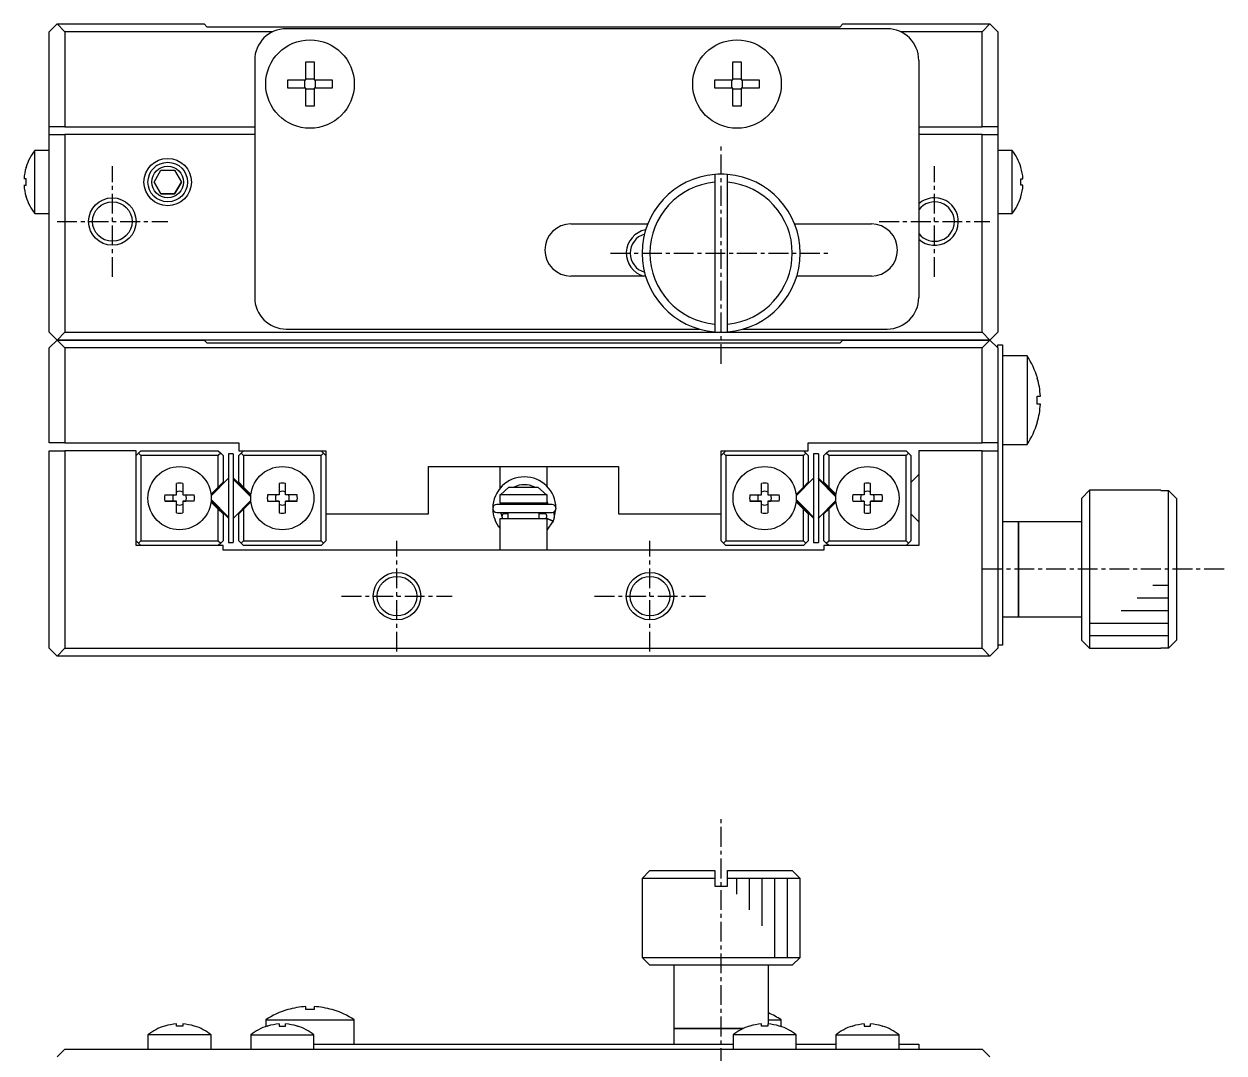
# Model space of a CAD drawing. Extents: x 10 to 370, y 10 to 224.
# Drawn here: x 149.6 to 225.4, y 158.9 to 224 of the extents above; entities that cross this region are included whole.
import ezdxf

# ---------------------------------------------------------------- set-up
doc = ezdxf.new("R2010")
doc.units = 0
doc.linetypes.add('CENTER', pattern=[2, 1.25, -0.25, 0.25, -0.25])
doc.layers.get('0').update_dxf_attribs({"linetype": 'CONTINUOUS'})
doc.layers.add('CENTER', color=1, linetype='CENTER')

msp = doc.modelspace()

# ---------------------------------------------------------------- linework, layer by layer
at = {"color": 7, "linetype": 'CONTINUOUS'}
for p, q in [((151.143738, 223.5), (151.643738, 224)), ((151.643738, 224), (152.143738, 223.5)), ((151.643738, 224), (160.943738, 224)), ((161.143738, 223.8), (160.943738, 224)), ((201.343738, 224), (201.143738, 223.8)), ((201.343738, 224), (210.643738, 224)), ((210.143738, 223.5), (210.643738, 224)), ((210.643738, 224), (211.143738, 223.5)), ((151.143738, 217.5), (151.143738, 223.5)), ((152.143738, 223.5), (152.143738, 217.5)), ((165.271958, 223.5), (152.143738, 223.5)), ((201.143738, 223.8), (161.143738, 223.8)), ((204.143738, 223.7), (166.143738, 223.7)), ((210.143738, 223.5), (205.015518, 223.5)), ((210.143738, 217.5), (210.143738, 223.5)), ((211.143738, 223.5), (211.143738, 217.5)), ((164.143738, 221.7), (164.143738, 206.7)), ((167.383738, 221.599139), (167.903738, 221.599139)), ((167.383738, 220.46), (167.383738, 221.599139)), ((167.903738, 221.599139), (167.903738, 220.46)), ((194.383738, 221.599139), (194.903738, 221.599139)), ((194.383738, 220.46), (194.383738, 221.599139)), ((194.903738, 221.599139), (194.903738, 220.46)), ((206.143738, 221.7), (206.143738, 206.7)), ((166.244599, 219.94), (166.244599, 220.46)), ((166.244599, 220.46), (167.383738, 220.46)), ((167.314296, 219.94), (167.314296, 220.46)), ((167.383738, 220.529442), (167.903738, 220.529442)), ((167.903738, 220.46), (169.042877, 220.46)), ((167.97318, 220.46), (167.97318, 219.94)), ((169.042877, 220.46), (169.042877, 219.94)), ((193.244599, 220.46), (194.383738, 220.46)), ((193.244599, 219.94), (193.244599, 220.46)), ((194.314296, 219.94), (194.314296, 220.46)), ((194.383738, 220.529442), (194.903738, 220.529442)), ((194.903738, 220.46), (196.042877, 220.46)), ((194.97318, 220.46), (194.97318, 219.94)), ((196.042877, 220.46), (196.042877, 219.94)), ((167.383738, 219.94), (166.244599, 219.94)), ((167.383738, 218.800861), (167.383738, 219.94)), ((167.903738, 219.870558), (167.383738, 219.870558)), ((167.903738, 219.94), (167.903738, 218.800861)), ((169.042877, 219.94), (167.903738, 219.94)), ((194.383738, 219.94), (193.244599, 219.94)), ((194.383738, 218.800861), (194.383738, 219.94)), ((194.903738, 219.870558), (194.383738, 219.870558)), ((194.903738, 219.94), (194.903738, 218.800861)), ((196.042877, 219.94), (194.903738, 219.94)), ((167.903738, 218.800861), (167.383738, 218.800861)), ((194.903738, 218.800861), (194.383738, 218.800861)), ((152.143738, 217.5), (151.143738, 217.5)), ((151.143738, 217), (151.143738, 217.5)), ((152.143738, 217.5), (164.143738, 217.5)), ((206.143738, 217.5), (210.143738, 217.5)), ((211.143738, 217.5), (210.143738, 217.5)), ((211.143738, 217.5), (211.143738, 217)), ((151.143738, 204.5), (151.143738, 217)), ((151.143738, 217), (152.143738, 217)), ((152.143738, 217), (152.143738, 204.5)), ((164.143738, 217), (152.143738, 217)), ((210.143738, 217), (206.143738, 217)), ((210.143738, 204.5), (210.143738, 217)), ((210.143738, 217), (211.143738, 217)), ((211.143738, 217), (211.143738, 204.5)), ((150.245739, 212), (150.245739, 216)), ((151.143738, 216), (150.245739, 216)), ((212.041737, 216), (211.143738, 216)), ((212.041737, 212), (212.041737, 216)), ((149.688005, 214.928709), (149.688005, 214.95)), ((212.59947, 214.928709), (212.59947, 214.95)), ((149.688005, 214.2), (149.556262, 214.2)), ((149.688005, 213.8), (149.688005, 214.2)), ((157.777712, 214), (158.210725, 214.75)), ((158.210725, 214.75), (159.07675, 214.75)), ((159.07675, 214.75), (159.509763, 214)), ((193.243738, 214.483974), (193.243738, 213.982187)), ((194.043738, 213.982187), (194.043738, 214.483974)), ((212.59947, 214.2), (212.731213, 214.2)), ((212.59947, 213.8), (212.59947, 214.2)), ((149.556262, 213.8), (149.688005, 213.8)), ((158.210725, 213.25), (157.777712, 214)), ((157.777712, 214), (158.210725, 213.25)), ((159.07675, 213.25), (158.210725, 213.25)), ((158.210725, 213.25), (159.07675, 213.25)), ((159.509763, 214), (159.07675, 213.25)), ((159.07675, 213.25), (159.509763, 214)), ((193.243738, 213.982187), (193.243738, 205.017813)), ((194.043738, 205.017813), (194.043738, 213.982187)), ((212.731213, 213.8), (212.59947, 213.8)), ((149.688005, 213.05), (149.688005, 213.071291)), ((212.59947, 213.05), (212.59947, 213.071291)), ((150.245739, 212), (151.143738, 212)), ((211.143738, 212), (212.041737, 212)), ((184.143738, 211.35), (188.998579, 211.35)), ((198.288897, 211.35), (203.143738, 211.35)), ((188.858605, 208.05), (184.143738, 208.05)), ((203.143738, 208.05), (198.428871, 208.05)), ((193.243738, 205.017813), (193.243738, 204.516026)), ((194.043738, 204.516026), (194.043738, 205.017813)), ((151.143738, 204.5), (151.643738, 204)), ((151.643738, 204), (152.143738, 204.5)), ((152.143738, 204.5), (193.643738, 204.5)), ((166.143738, 204.7), (192.243738, 204.7)), ((193.643738, 204.5), (210.143738, 204.5)), ((195.043738, 204.7), (204.143738, 204.7)), ((210.143738, 204.5), (210.643738, 204)), ((210.643738, 204), (211.143738, 204.5)), ((151.143738, 203.5), (151.643738, 204)), ((151.143738, 197.5), (151.143738, 203.5)), ((151.643738, 204), (152.143738, 203.5)), ((151.643738, 204), (160.943738, 204)), ((160.943738, 204), (151.643738, 204)), ((152.143738, 203.5), (152.143738, 197.5)), ((210.143738, 203.5), (152.143738, 203.5)), ((161.143738, 203.8), (160.943738, 204)), ((201.343738, 204), (160.943738, 204)), ((201.143738, 203.8), (161.143738, 203.8)), ((201.343738, 204), (201.143738, 203.8)), ((201.343738, 204), (210.643738, 204)), ((210.643738, 204), (201.343738, 204)), ((210.143738, 203.5), (210.643738, 204)), ((210.143738, 197.5), (210.143738, 203.5)), ((210.643738, 204), (211.143738, 203.5)), ((211.143738, 203.5), (211.143738, 203.7)), ((211.143738, 203.7), (211.443738, 203.7)), ((211.143738, 203.5), (211.143738, 197.5)), ((211.443738, 203.7), (211.443738, 201.7)), ((212.986201, 203), (211.443738, 203)), ((212.986201, 203), (212.986201, 200.2)), ((211.443738, 201.7), (211.443738, 186.7)), ((213.636942, 201.599139), (213.643111, 201.602148)), ((213.636942, 200.46), (213.830199, 200.46)), ((213.636942, 199.94), (213.636942, 200.46)), ((212.986201, 200.2), (212.986201, 197.4)), ((213.830199, 199.94), (213.636942, 199.94)), ((213.643111, 198.797852), (213.636942, 198.800861)), ((152.143738, 197.5), (151.143738, 197.5)), ((152.143738, 197.5), (163.143738, 197.5)), ((163.143738, 197.5), (163.143738, 197)), ((199.143738, 197), (199.143738, 197.5)), ((199.143738, 197.5), (210.143738, 197.5)), ((211.143738, 197.5), (210.143738, 197.5)), ((211.143738, 197.5), (211.143738, 197)), ((211.443738, 197.4), (212.986201, 197.4)), ((151.143738, 197), (152.143738, 197)), ((151.143738, 184.5), (151.143738, 197)), ((152.143738, 197), (152.143738, 184.5)), ((156.643738, 197), (152.143738, 197)), ((156.643738, 191), (156.643738, 197)), ((156.793738, 196.85), (156.643738, 196.7)), ((156.793738, 196.85), (156.943738, 197)), ((156.943738, 196.7), (156.793738, 196.85)), ((156.943738, 197), (161.843738, 197)), ((156.943738, 196.7), (156.943738, 191.3)), ((161.843738, 196.7), (156.943738, 196.7)), ((161.843738, 197), (161.993738, 196.85)), ((161.993738, 196.85), (161.843738, 196.7)), ((161.843738, 194.702602), (161.843738, 196.7)), ((162.143738, 196.7), (161.993738, 196.85)), ((162.143738, 196.7), (162.143738, 195.002602)), ((162.793738, 196.8), (162.493738, 196.8)), ((162.493738, 196.8), (162.493738, 191.2)), ((162.793738, 196.8), (162.793738, 191.2)), ((163.143738, 197), (168.643738, 197)), ((163.293738, 196.85), (163.143738, 196.7)), ((163.143738, 195.002602), (163.143738, 196.7)), ((163.293738, 196.85), (163.443738, 197)), ((163.443738, 196.7), (163.293738, 196.85)), ((163.443738, 196.7), (163.443738, 194.702602)), ((168.343738, 196.7), (163.443738, 196.7)), ((168.343738, 197), (168.493738, 196.85)), ((168.493738, 196.85), (168.343738, 196.7)), ((168.343738, 191.3), (168.343738, 196.7)), ((168.643738, 196.7), (168.493738, 196.85)), ((168.643738, 197), (168.643738, 193)), ((193.643738, 197), (199.143738, 197)), ((193.643738, 193), (193.643738, 197)), ((193.793738, 196.85), (193.643738, 196.7)), ((193.793738, 196.85), (193.943738, 197)), ((193.943738, 196.7), (193.793738, 196.85)), ((198.843738, 196.7), (193.943738, 196.7)), ((193.943738, 196.7), (193.943738, 191.3)), ((198.843738, 197), (198.993738, 196.85)), ((198.993738, 196.85), (198.843738, 196.7)), ((198.843738, 194.702602), (198.843738, 196.7)), ((199.143738, 196.7), (198.993738, 196.85)), ((199.143738, 196.7), (199.143738, 195.002602)), ((199.493738, 196.8), (199.493738, 191.2)), ((199.793738, 196.8), (199.493738, 196.8)), ((199.793738, 196.8), (199.793738, 191.2)), ((200.293738, 196.85), (200.143738, 196.7)), ((200.143738, 195.002602), (200.143738, 196.7)), ((200.293738, 196.85), (200.443738, 197)), ((200.443738, 196.7), (200.293738, 196.85)), ((200.443738, 197), (205.343738, 197)), ((200.443738, 196.7), (200.443738, 194.702602)), ((205.343738, 196.7), (200.443738, 196.7)), ((205.343738, 197), (205.493738, 196.85)), ((205.493738, 196.85), (205.343738, 196.7)), ((205.343738, 191.3), (205.343738, 196.7)), ((205.643738, 196.7), (205.493738, 196.85)), ((205.643738, 196.7), (205.643738, 191.3)), ((206.143738, 197), (206.143738, 191)), ((210.143738, 197), (206.143738, 197)), ((210.143738, 184.5), (210.143738, 197)), ((210.143738, 197), (211.143738, 197)), ((211.143738, 197), (211.143738, 184.5)), ((175.143738, 196), (187.143738, 196)), ((175.143738, 193), (175.143738, 196)), ((179.643738, 196), (179.643738, 194.600079)), ((182.643738, 194.729618), (182.643738, 196)), ((187.143738, 196), (187.143738, 193)), ((162.466961, 195.237437), (161.406301, 194.176777)), ((162.793738, 195.193503), (163.315489, 194.671751)), ((163.881175, 194.176777), (162.820514, 195.237437)), ((199.466961, 195.237437), (198.406301, 194.176777)), ((199.793738, 195.193503), (200.881175, 194.106066)), ((200.881175, 194.176777), (199.820514, 195.237437)), ((205.893738, 195.25), (205.643738, 195)), ((206.143738, 195.5), (205.893738, 195.25)), ((159.193738, 194.2), (159.193738, 194.928709)), ((159.593738, 194.928709), (159.593738, 194.2)), ((161.379484, 194.238349), (161.843738, 194.702602)), ((161.843738, 194.702602), (162.143738, 195.002602)), ((163.143738, 195.002602), (163.443738, 194.702602)), ((163.315489, 194.671751), (163.881175, 194.106066)), ((163.443738, 194.702602), (163.907991, 194.238349)), ((165.693738, 194.928709), (165.693738, 194.2)), ((166.093738, 194.2), (166.093738, 194.928709)), ((179.698055, 194.2), (180.227223, 194.7)), ((180.227223, 194.7), (182.060253, 194.7)), ((182.060253, 194.7), (182.589421, 194.2)), ((196.193738, 194.2), (196.193738, 194.928709)), ((196.593738, 194.928709), (196.593738, 194.2)), ((198.379484, 194.238349), (198.843738, 194.702602)), ((198.843738, 194.702602), (199.143738, 195.002602)), ((200.143738, 195.002602), (200.443738, 194.702602)), ((200.443738, 194.702602), (200.907991, 194.238349)), ((202.693738, 194.928709), (202.693738, 194.2)), ((203.093738, 194.2), (203.093738, 194.928709)), ((216.943738, 194.5), (216.443738, 194)), ((216.943738, 194.5), (216.943738, 184.5)), ((221.443738, 194.5), (216.943738, 194.5)), ((221.443738, 194.5), (221.443738, 194.483974)), ((221.443738, 194.483974), (221.943738, 194.483974)), ((221.943738, 184.516026), (221.943738, 194.483974)), ((221.943738, 194.483974), (222.443738, 193.982187)), ((158.465029, 194.2), (159.193738, 194.2)), ((159.193738, 193.8), (158.465029, 193.8)), ((158.465029, 193.8), (159.007346, 193.8)), ((159.007346, 193.8), (159.193738, 193.8)), ((159.193738, 193.071291), (159.193738, 193.8)), ((159.593738, 194.2), (160.322447, 194.2)), ((159.593738, 193.8), (159.593738, 193.071291)), ((160.322447, 193.8), (159.593738, 193.8)), ((159.593738, 193.8), (159.78013, 193.8)), ((160.322447, 193.8), (159.78013, 193.8)), ((161.843738, 193.297398), (161.379484, 193.761651)), ((162.493738, 192.806497), (161.406301, 193.893934)), ((161.406301, 193.823223), (162.466961, 192.762563)), ((162.820514, 192.762563), (163.881175, 193.823223)), ((163.907991, 193.761651), (163.443738, 193.297398)), ((165.693738, 194.2), (164.965029, 194.2)), ((164.965029, 193.8), (165.693738, 193.8)), ((164.965029, 193.8), (165.507346, 193.8)), ((165.693738, 193.8), (165.507346, 193.8)), ((165.693738, 193.8), (165.693738, 193.071291)), ((166.822447, 194.2), (166.093738, 194.2)), ((166.093738, 193.071291), (166.093738, 193.8)), ((166.093738, 193.8), (166.822447, 193.8)), ((166.28013, 193.8), (166.093738, 193.8)), ((166.822447, 193.8), (166.28013, 193.8)), ((182.95072, 193.597626), (179.45072, 193.597626)), ((179.698055, 194.2), (179.643738, 194.2)), ((179.643738, 194.2), (179.643738, 193.7)), ((179.643738, 193.7), (182.643738, 193.7)), ((182.589421, 194.2), (179.698055, 194.2)), ((179.720895, 193.597641), (179.741843, 193.7001)), ((180.143738, 193.7), (180.143738, 193.597626)), ((180.143738, 193.7), (180.143738, 193.597626)), ((182.143738, 193.597626), (182.143738, 193.7)), ((182.143738, 193.597626), (182.143738, 193.7)), ((182.643738, 194.2), (182.589421, 194.2)), ((182.643738, 193.7), (182.643738, 194.2)), ((182.644132, 193.758859), (182.680791, 193.597654)), ((195.465029, 194.2), (196.193738, 194.2)), ((196.193738, 193.8), (195.465029, 193.8)), ((195.465029, 193.8), (196.007346, 193.8)), ((196.007346, 193.8), (196.193738, 193.8)), ((196.193738, 193.071291), (196.193738, 193.8)), ((196.593738, 194.2), (197.322447, 194.2)), ((196.593738, 193.8), (196.593738, 193.071291)), ((197.322447, 193.8), (196.593738, 193.8)), ((196.593738, 193.8), (196.78013, 193.8)), ((197.322447, 193.8), (196.78013, 193.8)), ((198.843738, 193.297398), (198.379484, 193.761651)), ((198.971986, 193.328249), (198.406301, 193.893934)), ((198.406301, 193.823223), (199.466961, 192.762563)), ((199.820514, 192.762563), (200.881175, 193.823223)), ((200.907991, 193.761651), (200.443738, 193.297398)), ((202.693738, 194.2), (201.965029, 194.2)), ((201.965029, 193.8), (202.693738, 193.8)), ((201.965029, 193.8), (202.507346, 193.8)), ((202.693738, 193.8), (202.507346, 193.8)), ((202.693738, 193.8), (202.693738, 193.071291)), ((203.822447, 194.2), (203.093738, 194.2)), ((203.093738, 193.071291), (203.093738, 193.8)), ((203.093738, 193.8), (203.822447, 193.8)), ((203.28013, 193.8), (203.093738, 193.8)), ((203.822447, 193.8), (203.28013, 193.8)), ((216.443738, 185), (216.443738, 194)), ((222.443738, 193.982187), (222.443738, 185.017813)), ((161.843738, 191.3), (161.843738, 193.297398)), ((162.143738, 192.997398), (161.843738, 193.297398)), ((162.143738, 192.997398), (162.143738, 191.3)), ((163.443738, 193.297398), (163.143738, 192.997398)), ((163.143738, 191.3), (163.143738, 192.997398)), ((163.443738, 193.297398), (163.443738, 191.3)), ((168.643738, 193), (168.643738, 191.3)), ((168.643738, 193), (175.143738, 193)), ((179.45072, 193.097626), (182.95072, 193.097626)), ((179.846846, 192.699891), (179.720624, 193.097617)), ((179.80246, 192.853809), (179.80288, 192.866237)), ((179.802682, 192.841379), (179.80246, 192.853809)), ((179.803544, 192.828981), (179.802682, 192.841379)), ((179.80288, 192.866237), (179.80394, 192.878628)), ((179.805043, 192.816649), (179.803544, 192.828981)), ((179.80394, 192.878628), (179.805637, 192.890948)), ((179.807173, 192.804418), (179.805043, 192.816649)), ((179.805637, 192.890948), (179.807965, 192.903163)), ((179.809928, 192.79232), (179.807173, 192.804418)), ((179.807965, 192.903163), (179.810918, 192.91524)), ((179.813297, 192.780389), (179.809928, 192.79232)), ((179.810918, 192.91524), (179.814486, 192.927145)), ((179.817269, 192.768654), (179.813297, 192.780389)), ((179.814486, 192.927145), (179.818656, 192.938847)), ((179.821991, 192.756774), (179.817269, 192.768654)), ((179.818656, 192.938847), (179.823417, 192.950314)), ((179.821816, 192.757136), (179.820533, 192.758597)), ((179.822316, 192.755237), (179.821816, 192.757136)), ((179.823417, 192.950314), (179.828753, 192.961517)), ((179.828753, 192.961517), (179.834647, 192.972428)), ((179.834647, 192.972428), (179.841081, 192.983017)), ((179.841081, 192.983017), (179.848037, 192.993261)), ((179.848037, 192.993261), (179.855493, 193.003134)), ((180.143738, 193), (179.852839, 193)), ((179.855493, 193.003134), (179.863428, 193.012612)), ((179.863428, 193.012612), (179.87182, 193.021674)), ((179.87182, 193.021674), (179.880645, 193.030301)), ((179.880645, 193.030301), (179.88988, 193.038471)), ((179.88988, 193.038471), (179.899499, 193.046169)), ((179.899499, 193.046169), (179.909479, 193.053378)), ((179.909479, 193.053378), (179.919792, 193.060083)), ((179.919792, 193.060083), (179.930413, 193.06627)), ((179.930413, 193.06627), (179.941316, 193.071927)), ((179.941316, 193.071927), (179.952473, 193.077044)), ((179.952473, 193.077044), (179.963859, 193.08161)), ((179.963859, 193.08161), (179.975447, 193.085616)), ((179.975447, 193.085616), (179.987208, 193.089056)), ((179.987208, 193.089056), (179.999116, 193.091923)), ((179.999116, 193.091923), (180.011143, 193.094212)), ((180.011143, 193.094212), (180.023261, 193.095919)), ((180.023261, 193.095919), (180.035444, 193.097041)), ((180.035444, 193.097041), (180.047664, 193.097576)), ((180.047664, 193.097576), (180.052567, 193.097626)), ((180.143738, 193.097626), (180.143738, 192.7)), ((180.143738, 193.097626), (180.143738, 193)), ((182.143738, 192.7), (182.143738, 193.097626)), ((182.143738, 193), (182.143738, 193.097626)), ((182.548607, 193), (182.143738, 193)), ((182.348873, 193.097626), (182.360456, 193.097357)), ((182.360456, 193.097357), (182.372653, 193.096501)), ((182.372653, 193.096501), (182.384794, 193.095061)), ((182.384794, 193.095061), (182.396851, 193.09304)), ((182.396851, 193.09304), (182.408796, 193.090441)), ((182.408796, 193.090441), (182.420603, 193.08727)), ((182.420603, 193.08727), (182.432244, 193.083533)), ((182.432244, 193.083533), (182.443693, 193.079238)), ((182.443693, 193.079238), (182.454924, 193.074394)), ((182.454924, 193.074394), (182.46591, 193.069009)), ((182.46591, 193.069009), (182.476625, 193.063096)), ((182.476625, 193.063096), (182.487044, 193.056665)), ((182.487044, 193.056665), (182.497142, 193.049729)), ((182.497142, 193.049729), (182.506893, 193.042304)), ((182.506893, 193.042304), (182.516273, 193.034403)), ((182.516273, 193.034403), (182.525259, 193.026044)), ((182.525259, 193.026044), (182.533827, 193.017245)), ((182.533827, 193.017245), (182.541954, 193.008024)), ((182.541954, 193.008024), (182.549618, 192.998402)), ((182.549618, 192.998402), (182.556798, 192.988401)), ((182.580441, 192.756263), (182.554855, 192.699894)), ((182.556798, 192.988401), (182.563473, 192.978043)), ((182.563473, 192.978043), (182.569625, 192.967352)), ((182.569625, 192.967352), (182.575234, 192.956354)), ((182.575234, 192.956354), (182.580283, 192.945075)), ((182.579765, 192.752312), (182.579124, 192.755237)), ((182.582173, 192.763403), (182.57945, 192.756774)), ((182.580283, 192.945075), (182.584757, 192.933545)), ((182.586429, 192.775079), (182.582173, 192.763403)), ((182.584757, 192.933545), (182.588642, 192.921791)), ((182.590081, 192.786962), (182.586429, 192.775079)), ((182.588642, 192.921791), (182.591923, 192.909843)), ((182.593119, 192.79902), (182.590081, 192.786962)), ((182.591923, 192.909843), (182.59459, 192.897734)), ((182.595532, 192.81122), (182.593119, 192.79902)), ((182.59459, 192.897734), (182.596634, 192.885495)), ((182.597313, 192.823529), (182.595532, 192.81122)), ((182.596634, 192.885495), (182.598047, 192.87316)), ((182.598457, 192.835911), (182.597313, 192.823529)), ((182.598047, 192.87316), (182.598824, 192.860761)), ((182.598961, 192.848334), (182.598457, 192.835911)), ((182.598824, 192.860761), (182.598961, 192.848334)), ((183.056136, 193.100289), (183.049564, 193.118057)), ((183.067666, 193.065096), (183.056136, 193.100289)), ((183.060683, 192.615626), (183.199207, 193.31812)), ((183.077423, 193.029381), (183.067666, 193.065096)), ((183.085386, 192.993232), (183.077423, 193.029381)), ((183.091534, 192.956736), (183.085386, 192.993232)), ((183.089793, 192.735517), (183.09469, 192.772203)), ((183.095853, 192.919984), (183.091534, 192.956736)), ((183.09469, 192.772203), (183.09775, 192.809083)), ((183.098332, 192.883064), (183.095853, 192.919984)), ((183.09775, 192.809083), (183.098964, 192.846067)), ((183.098964, 192.846067), (183.098332, 192.883064)), ((187.143738, 193), (193.643738, 193)), ((193.643738, 191.3), (193.643738, 193)), ((198.843738, 191.3), (198.843738, 193.297398)), ((199.143738, 192.997398), (198.843738, 193.297398)), ((199.493738, 192.806497), (198.971986, 193.328249)), ((199.143738, 192.997398), (199.143738, 191.3)), ((200.443738, 193.297398), (200.143738, 192.997398)), ((200.143738, 191.3), (200.143738, 192.997398)), ((200.443738, 193.297398), (200.443738, 191.3)), ((205.643738, 193), (205.893738, 192.75)), ((179.338659, 192.623069), (179.338986, 192.622063)), ((179.338986, 192.622063), (179.339334, 192.620999)), ((179.339334, 192.620999), (179.339828, 192.619497)), ((179.339828, 192.619497), (179.340162, 192.618487)), ((179.340162, 192.618487), (179.340639, 192.617055)), ((179.340639, 192.617055), (179.34124, 192.615263)), ((179.34124, 192.615263), (179.342136, 192.612619)), ((179.342136, 192.612619), (179.343044, 192.609971)), ((179.343044, 192.609971), (179.344756, 192.605068)), ((179.344756, 192.605068), (179.362374, 192.559918)), ((179.36248, 192.563898), (179.362049, 192.561456)), ((179.362049, 192.561456), (179.362839, 192.561788)), ((179.362374, 192.559918), (179.362049, 192.561456)), ((179.362891, 192.56181), (179.363038, 192.561872)), ((179.363091, 192.561895), (179.363187, 192.561935)), ((182.643738, 192.7), (179.643738, 192.7)), ((179.643738, 192.7), (179.643738, 190.7)), ((182.640966, 192.695569), (182.576505, 192.747167)), ((182.58182, 192.748808), (182.579765, 192.752312)), ((182.585278, 192.744746), (182.58182, 192.748808)), ((182.590117, 192.740151), (182.585278, 192.744746)), ((182.596307, 192.735053), (182.590117, 192.740151)), ((182.603809, 192.729481), (182.596307, 192.735053)), ((182.612579, 192.72347), (182.603809, 192.729481)), ((182.62256, 192.717058), (182.612579, 192.72347)), ((182.633693, 192.710285), (182.62256, 192.717058)), ((182.645909, 192.70319), (182.633693, 192.710285)), ((183.034145, 192.551322), (182.640966, 192.695569)), ((182.643738, 190.7), (182.643738, 192.7)), ((182.643745, 191.964702), (183.038075, 192.56043)), ((182.659131, 192.69582), (182.645909, 192.70319)), ((182.673279, 192.688218), (182.659131, 192.69582)), ((182.688266, 192.680432), (182.673279, 192.688218)), ((182.703998, 192.67251), (182.688266, 192.680432)), ((182.72038, 192.664501), (182.703998, 192.67251)), ((182.737309, 192.656454), (182.72038, 192.664501)), ((182.754682, 192.648418), (182.737309, 192.656454)), ((182.772391, 192.640444), (182.754682, 192.648418)), ((182.790328, 192.63258), (182.772391, 192.640444)), ((182.808381, 192.624875), (182.790328, 192.63258)), ((182.82644, 192.617376), (182.808381, 192.624875)), ((182.844393, 192.61013), (182.82644, 192.617376)), ((182.862129, 192.603181), (182.844393, 192.61013)), ((182.879539, 192.596572), (182.862129, 192.603181)), ((182.896516, 192.590344), (182.879539, 192.596572)), ((182.912955, 192.584536), (182.896516, 192.590344)), ((182.928755, 192.579182), (182.912955, 192.584536)), ((182.943818, 192.574317), (182.928755, 192.579182)), ((182.958051, 192.569969), (182.943818, 192.574317)), ((182.971367, 192.566166), (182.958051, 192.569969)), ((182.983684, 192.562932), (182.971367, 192.566166)), ((182.994925, 192.560286), (182.983684, 192.562932)), ((183.005021, 192.558245), (182.994925, 192.560286)), ((183.000925, 192.478846), (183.035189, 192.553765)), ((183.01391, 192.55682), (183.005021, 192.558245)), ((183.021538, 192.556022), (183.01391, 192.55682)), ((183.027857, 192.555855), (183.021538, 192.556022)), ((183.032828, 192.556319), (183.027857, 192.555855)), ((183.036421, 192.557412), (183.032828, 192.556319)), ((183.038613, 192.559128), (183.036421, 192.557412)), ((183.039392, 192.561456), (183.038613, 192.559128)), ((183.039066, 192.559918), (183.052119, 192.5925)), ((183.052119, 192.5925), (183.064209, 192.627517)), ((183.064209, 192.627517), (183.074534, 192.663085)), ((183.074534, 192.663085), (183.083069, 192.699115)), ((183.083069, 192.699115), (183.089793, 192.735517)), ((205.893738, 192.75), (206.143738, 192.5)), ((212.443738, 192.5), (211.443738, 192.5)), ((212.443738, 192.5), (212.443738, 186.5)), ((212.443738, 186.5), (212.443738, 192.5)), ((216.443738, 192.5), (212.443738, 192.5)), ((156.643738, 191.3), (156.793738, 191.15)), ((156.793738, 191.15), (156.943738, 191.3)), ((156.943738, 191.3), (161.843738, 191.3)), ((161.843738, 191.3), (161.993738, 191.15)), ((161.993738, 191.15), (162.143738, 191.3)), ((163.143738, 191.3), (163.293738, 191.15)), ((163.293738, 191.15), (163.443738, 191.3)), ((163.443738, 191.3), (168.343738, 191.3)), ((168.343738, 191.3), (168.493738, 191.15)), ((168.493738, 191.15), (168.643738, 191.3)), ((193.643738, 191.3), (193.793738, 191.15)), ((193.793738, 191.15), (193.943738, 191.3)), ((193.943738, 191.3), (198.843738, 191.3)), ((198.843738, 191.3), (198.993738, 191.15)), ((198.993738, 191.15), (199.143738, 191.3)), ((200.143738, 191.3), (200.293738, 191.15)), ((200.293738, 191.15), (200.443738, 191.3)), ((200.443738, 191.3), (205.343738, 191.3)), ((205.343738, 191.3), (205.493738, 191.15)), ((205.493738, 191.15), (205.643738, 191.3)), ((162.143738, 191), (156.643738, 191)), ((156.943738, 191), (156.793738, 191.15)), ((161.993738, 191.15), (161.843738, 191)), ((162.143738, 190.7), (162.143738, 191)), ((200.143738, 190.7), (162.143738, 190.7)), ((162.493738, 191.2), (162.793738, 191.2)), ((163.443738, 191), (163.293738, 191.15)), ((168.343738, 191), (163.443738, 191)), ((168.493738, 191.15), (168.343738, 191)), ((193.943738, 191), (193.793738, 191.15)), ((198.843738, 191), (193.943738, 191)), ((198.993738, 191.15), (198.843738, 191)), ((199.493738, 191.2), (199.793738, 191.2)), ((200.143738, 191), (200.143738, 190.7)), ((206.143738, 191), (200.143738, 191)), ((200.443738, 191), (200.293738, 191.15)), ((205.493738, 191.15), (205.343738, 191)), ((211.443738, 186.7), (211.443738, 184.7)), ((211.443738, 186.5), (212.443738, 186.5)), ((212.443738, 186.5), (216.443738, 186.5)), ((151.143738, 184.5), (151.643738, 184)), ((151.643738, 184), (152.143738, 184.5)), ((152.143738, 184.5), (210.143738, 184.5)), ((210.143738, 184.5), (210.643738, 184)), ((210.643738, 184), (211.143738, 184.5)), ((211.443738, 184.7), (211.143738, 184.7)), ((216.443738, 185), (216.943738, 184.5)), ((216.943738, 184.5), (221.443738, 184.5)), ((221.943738, 184.516026), (221.443738, 184.516026)), ((221.443738, 184.516026), (221.443738, 184.5)), ((222.443738, 185.017813), (221.943738, 184.516026)), ((210.643738, 184), (151.643738, 184)), ((189.143738, 170.443738), (188.643738, 169.943738)), ((189.143738, 170.443738), (193.243738, 170.443738)), ((193.243738, 170.443738), (193.243738, 169.943738)), ((194.043738, 170.443738), (198.143738, 170.443738)), ((194.043738, 169.943738), (194.043738, 170.443738)), ((198.643738, 169.943738), (198.143738, 170.443738)), ((193.243738, 169.943738), (188.643738, 169.943738)), ((188.643738, 169.943738), (188.643738, 164.943738)), ((193.243738, 169.943738), (193.243738, 169.443738)), ((193.243738, 169.443738), (194.043738, 169.443738)), ((198.643738, 169.943738), (194.043738, 169.943738)), ((194.043738, 169.443738), (194.043738, 169.943738)), ((198.643738, 164.943738), (198.643738, 169.943738)), ((188.643738, 164.943738), (198.643738, 164.943738)), ((188.643738, 164.943738), (189.143738, 164.443738)), ((198.143738, 164.443738), (198.643738, 164.943738)), ((198.143738, 164.443738), (189.143738, 164.443738)), ((190.643738, 164.443738), (190.643738, 160.443738)), ((196.643738, 160.727682), (196.643738, 164.443738)), ((166.244599, 161.636942), (166.24159, 161.643111)), ((167.383738, 161.636942), (167.383738, 161.830199)), ((167.903738, 161.830199), (167.903738, 161.636942)), ((169.045885, 161.643111), (169.042877, 161.636942)), ((164.843738, 160.986201), (170.443738, 160.986201)), ((164.843738, 160.986201), (164.843738, 160.566568)), ((167.903738, 161.636942), (167.383738, 161.636942)), ((170.443738, 159.443738), (170.443738, 160.986201)), ((196.643738, 160.986201), (197.443738, 160.986201)), ((197.443738, 160.566568), (197.443738, 160.986201)), ((158.465029, 160.59947), (158.443738, 160.59947)), ((158.465029, 160.59947), (158.443738, 160.59947)), ((159.193738, 160.59947), (159.193738, 160.731213)), ((159.593738, 160.59947), (159.193738, 160.59947)), ((159.593738, 160.731213), (159.593738, 160.59947)), ((160.343738, 160.59947), (160.322447, 160.59947)), ((160.343738, 160.59947), (160.322447, 160.59947)), ((164.943738, 160.59947), (164.965029, 160.59947)), ((164.943738, 160.59947), (164.965029, 160.59947)), ((165.693738, 160.731213), (165.693738, 160.59947)), ((165.693738, 160.59947), (166.093738, 160.59947)), ((166.093738, 160.59947), (166.093738, 160.731213)), ((166.822447, 160.59947), (166.843738, 160.59947)), ((166.822447, 160.59947), (166.843738, 160.59947)), ((190.643738, 160.443738), (193.643738, 160.443738)), ((193.643738, 160.443738), (190.643738, 160.443738)), ((190.643738, 160.443738), (190.643738, 159.443738)), ((193.643738, 160.443738), (195.040963, 160.443738)), ((195.040963, 160.443738), (193.643738, 160.443738)), ((195.465029, 160.59947), (195.443738, 160.59947)), ((195.465029, 160.59947), (195.443738, 160.59947)), ((196.193738, 160.59947), (196.193738, 160.731213)), ((196.593738, 160.59947), (196.193738, 160.59947)), ((196.593738, 160.731213), (196.593738, 160.59947)), ((197.343738, 160.59947), (197.322447, 160.59947)), ((197.343738, 160.59947), (197.322447, 160.59947)), ((201.943738, 160.59947), (201.965029, 160.59947)), ((201.943738, 160.59947), (201.965029, 160.59947)), ((202.693738, 160.731213), (202.693738, 160.59947)), ((202.693738, 160.59947), (203.093738, 160.59947)), ((203.093738, 160.59947), (203.093738, 160.731213)), ((203.822447, 160.59947), (203.843738, 160.59947)), ((203.822447, 160.59947), (203.843738, 160.59947)), ((161.393738, 160.041737), (157.393738, 160.041737)), ((157.393738, 160.041737), (157.393738, 159.143738)), ((161.393738, 159.143738), (161.393738, 160.041737)), ((163.893738, 160.041737), (167.893738, 160.041737)), ((163.893738, 160.041737), (163.893738, 159.143738)), ((167.893738, 159.143738), (167.893738, 160.041737)), ((167.893738, 159.443738), (194.393738, 159.443738)), ((198.393738, 160.041737), (194.393738, 160.041737)), ((194.393738, 160.041737), (194.393738, 159.143738)), ((198.393738, 159.143738), (198.393738, 160.041737)), ((198.393738, 159.443738), (200.893738, 159.443738)), ((200.893738, 160.041737), (204.893738, 160.041737)), ((200.893738, 160.041737), (200.893738, 159.143738)), ((204.893738, 159.143738), (204.893738, 160.041737)), ((204.893738, 159.443738), (206.143738, 159.443738)), ((206.143738, 159.443738), (206.143738, 159.143738)), ((151.643738, 158.643738), (152.143738, 159.143738)), ((152.143738, 159.143738), (194.393738, 159.143738)), ((194.393738, 159.143738), (204.893738, 159.143738)), ((204.893738, 159.143738), (210.143738, 159.143738)), ((210.143738, 159.143738), (210.643738, 158.643738))]:
    msp.add_line(p, q, dxfattribs=at)
at = {"color": 3, "linetype": 'CONTINUOUS'}
for p, q in [((220.943738, 188.5), (221.943738, 188.5)), ((219.943738, 187.7), (221.943738, 187.7)), ((218.943738, 186.9), (221.943738, 186.9)), ((216.943738, 186.1), (221.943738, 186.1)), ((216.943738, 185.3), (221.943738, 185.3)), ((194.643738, 168.943738), (194.643738, 169.943738)), ((195.443738, 167.943738), (195.443738, 169.943738)), ((196.243738, 166.943738), (196.243738, 169.943738)), ((197.043738, 164.943738), (197.043738, 169.943738)), ((197.843738, 164.943738), (197.843738, 169.943738))]:
    msp.add_line(p, q, dxfattribs=at)
at = {"color": 7, "linetype": 'CONTINUOUS'}
for centre, radius in [((167.643738, 220.2), 2.8), ((194.643738, 220.2), 2.8), ((158.643738, 214), 1.25), ((158.643738, 214), 1), ((155.143738, 211.5), 1.25), ((159.393738, 194), 2), ((165.893738, 194), 2), ((196.393738, 194), 2), ((202.893738, 194), 2), ((173.143738, 187.8), 1.25), ((189.143738, 187.8), 1.25)]:
    msp.add_circle(centre, radius, dxfattribs=at)
at = {"color": 3, "linetype": 'CONTINUOUS'}
for centre in [(158.643738, 214), (155.143738, 211.5), (173.143738, 187.8), (189.143738, 187.8)]:
    msp.add_circle(centre, 1.5, dxfattribs=at)
at = {"color": 7, "linetype": 'CONTINUOUS'}
for centre, radius, start, end in [((166.143738, 221.7), 2, 90, 180), ((204.143738, 221.7), 2, 0, 90), ((152.743738, 214), 3.2, 141.317813, 162.729995), ((209.543738, 214), 3.2, 17.270005, 38.682187), ((152.743738, 214), 3.193744, 163.094742, 176.40965), ((209.543738, 214), 3.193744, 3.59035, 16.905258), ((193.643738, 209.5), 5, 94.588566, 265.411434), ((193.643738, 209.5), 5, 85.411434, 94.588566), ((193.643738, 209.5), 5, 274.588566, 85.411434), ((152.743738, 214), 3.193744, 183.59035, 196.905258), ((193.643738, 209.5), 4.5, 95.099689, 264.900311), ((193.643738, 209.5), 4.5, 275.099689, 84.900311), ((209.543738, 214), 3.193744, 343.094742, 356.40965), ((152.743738, 214), 3.2, 197.270005, 218.682187), ((207.143738, 211.5), 1.25, 216.869898, 143.130102), ((209.543738, 214), 3.2, 321.317813, 342.729995), ((184.143738, 209.7), 1.65, 90, 270), ((203.143738, 209.7), 1.65, 270, 90), ((189.143738, 209.5), 1.25, 106.45925, 180), ((189.143738, 209.5), 1.25, 180, 253.54075), ((166.143738, 206.7), 2, 180, 270), ((204.143738, 206.7), 2, 270, 0), ((193.643738, 209.5), 5, 265.411434, 274.588566), ((208.843738, 200.2), 5, 16.285843, 34.055798), ((208.843738, 200.2), 4.993235, 2.984767, 16.272555), ((208.843738, 200.2), 4.993235, 343.727445, 357.015233), ((208.843738, 200.2), 5, 325.944202, 343.714157), ((162.608382, 195.096016), 0.2, 124.975304, 135), ((162.679093, 195.096016), 0.2, 45, 55.024696), ((181.200773, 193.347696), 1.998723, 0.849341, 179.201677), ((199.608382, 195.096016), 0.2, 124.975304, 135), ((199.679093, 195.096016), 0.2, 45, 55.024696), ((159.393738, 194), 0.95, 77.846803, 102.153197), ((159.393738, 194), 0.435085, 62.633517, 117.366483), ((165.893738, 194), 0.95, 77.846803, 102.153197), ((165.893738, 194), 0.435085, 62.633517, 117.366483), ((181.201004, 193.347197), 1.501369, 64.310469, 115.694758), ((196.393738, 194), 0.95, 77.846803, 102.153197), ((196.393738, 194), 0.435085, 62.633517, 117.366483), ((202.893738, 194), 0.95, 77.846803, 102.153197), ((202.893738, 194), 0.435085, 62.633517, 117.366483), ((159.393738, 194), 0.95, 167.846803, 192.153197), ((159.393738, 194), 0.435085, 152.633517, 207.366483), ((159.393738, 194), 0.435085, 242.633517, 297.366483), ((159.393738, 194), 0.435085, 332.633517, 27.366483), ((159.393738, 194), 0.95, 347.846803, 12.153197), ((161.547722, 194.035355), 0.2, 135, 143.141972), ((161.547722, 193.964645), 0.2, 216.858028, 225), ((161.547722, 194.035355), 0.2, 218.738756, 225), ((163.739753, 194.035355), 0.2, 36.858028, 45), ((163.739753, 193.964645), 0.2, 38.738756, 45), ((163.739753, 193.964645), 0.2, 315, 323.141972), ((165.893738, 194), 0.95, 167.846803, 192.153197), ((165.893738, 194), 0.435085, 152.633517, 207.366483), ((165.893738, 194), 0.435085, 242.633517, 297.366483), ((165.893738, 194), 0.435085, 332.633517, 27.366483), ((165.893738, 194), 0.95, 347.846803, 12.153197), ((179.45072, 193.347626), 0.25, 90, 270), ((182.95072, 193.347626), 0.25, 270, 90), ((196.393738, 194), 0.95, 167.846803, 192.153197), ((196.393738, 194), 0.435085, 152.633517, 207.366483), ((196.393738, 194), 0.435085, 242.633517, 297.366483), ((196.393738, 194), 0.435085, 332.633517, 27.366483), ((196.393738, 194), 0.95, 347.846803, 12.153197), ((198.547722, 194.035355), 0.2, 135, 143.141972), ((198.547722, 193.964645), 0.2, 216.858028, 225), ((198.547722, 194.035355), 0.2, 218.738756, 225), ((200.739753, 194.035355), 0.2, 36.858028, 45), ((200.739753, 193.964645), 0.2, 38.738756, 45), ((200.739753, 193.964645), 0.2, 315, 323.141972), ((202.893738, 194), 0.95, 167.846803, 192.153197), ((202.893738, 194), 0.435085, 152.633517, 207.366483), ((202.893738, 194), 0.435085, 242.633517, 297.366483), ((202.893738, 194), 0.435085, 332.633517, 27.366483), ((202.893738, 194), 0.95, 347.846803, 12.153197), ((159.393738, 194), 0.95, 257.846803, 282.153197), ((162.608382, 192.903984), 0.2, 225, 235.024696), ((162.679093, 192.903984), 0.2, 304.975304, 315), ((165.893738, 194), 0.95, 257.846803, 282.153197), ((181.206652, 193.349606), 2.004707, 180.942957, 218.758476), ((196.393738, 194), 0.95, 257.846803, 282.153197), ((199.608382, 192.903984), 0.2, 225, 235.024696), ((199.679093, 192.903984), 0.2, 304.975304, 315), ((202.893738, 194), 0.95, 257.846803, 282.153197), ((167.643738, 156.843738), 5, 106.285843, 124.055798), ((167.643738, 156.843738), 4.993235, 92.984767, 106.272555), ((167.643738, 156.843738), 4.993235, 73.727445, 87.015233), ((167.643738, 156.843738), 5, 55.944202, 73.714157), ((194.643738, 156.843738), 5, 55.944202, 66.421822), ((159.393738, 157.543738), 3.2, 107.270005, 128.682187), ((159.393738, 157.543738), 3.193744, 93.59035, 106.905258), ((159.393738, 157.543738), 3.193744, 73.094742, 86.40965), ((159.393738, 157.543738), 3.2, 51.317813, 72.729995), ((165.893738, 157.543738), 3.2, 107.270005, 128.682187), ((165.893738, 157.543738), 3.193744, 93.59035, 106.905258), ((165.893738, 157.543738), 3.193744, 73.094742, 86.40965), ((165.893738, 157.543738), 3.2, 51.317813, 72.729995), ((196.393738, 157.543738), 3.2, 107.270005, 128.682187), ((196.393738, 157.543738), 3.193744, 93.59035, 106.905258), ((196.393738, 157.543738), 3.193744, 73.094742, 86.40965), ((196.393738, 157.543738), 3.2, 51.317813, 72.729995), ((202.893738, 157.543738), 3.2, 107.270005, 128.682187), ((202.893738, 157.543738), 3.193744, 93.59035, 106.905258), ((202.893738, 157.543738), 3.193744, 73.094742, 86.40965), ((202.893738, 157.543738), 3.2, 51.317813, 72.729995)]:
    msp.add_arc(centre, radius, start, end, dxfattribs=at)
at = {"color": 3, "linetype": 'CONTINUOUS'}
for centre, start, end in [((207.143738, 211.5), 90, 131.810315), ((207.143738, 211.5), 228.189685, 90), ((189.143738, 209.5), 100.671929, 255.164888)]:
    msp.add_arc(centre, 1.5, start, end, dxfattribs=at)
at = {"layer": 'CENTER', "color": 1, "linetype": 'CENTER'}
for p, q in [((193.643738, 202.5), (193.643738, 216.5)), ((155.143738, 208), (155.143738, 215)), ((207.143738, 208), (207.143738, 215)), ((207.143738, 208), (207.143738, 215)), ((151.643738, 211.5), (158.643738, 211.5)), ((203.643738, 211.5), (210.643738, 211.5)), ((203.643738, 211.5), (210.643738, 211.5)), ((186.643738, 209.5), (200.643738, 209.5)), ((173.143738, 184.3), (173.143738, 191.3)), ((189.143738, 184.3), (189.143738, 191.3)), ((225.443738, 189.5), (209.943738, 189.5)), ((169.643738, 187.8), (176.643738, 187.8)), ((185.643738, 187.8), (192.643738, 187.8)), ((193.643738, 157.943738), (193.643738, 173.943738))]:
    msp.add_line(p, q, dxfattribs=at)

doc.saveas('drawing.dxf')
